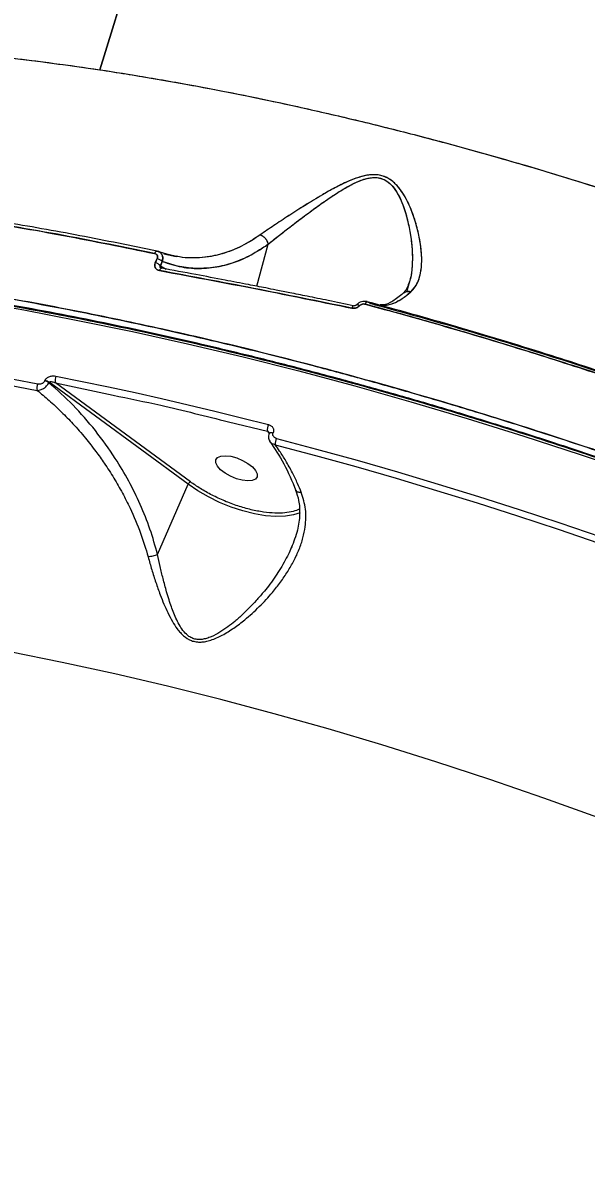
# Model space of a CAD drawing. Header units: millimetres. Extents: x -6234 to 7498, y -6127 to 5103.
# Drawn here: x 4539.4 to 4652.8, y -201.5 to 29.8 of the extents above; entities that cross this region are included whole.
import ezdxf

# ---------------------------------------------------------------- set-up
doc = ezdxf.new("R2010")
doc.units = ezdxf.units.MM
for name, color, linetype in [('DIKOM_ОБЪЕКТ', 7, 'Continuous'), ('DIKOM_РАЗМЕР_ЗОНА', 7, 'Continuous'), ('DIKOM_РАЗМЕР_ОБЪЕКТА', 7, 'Continuous')]:
    doc.layers.add(name, color=color, linetype=linetype)
doc.styles.add('style1', font='arial.ttf', dxfattribs={"width": 0.8})
doc.dimstyles.new('1-50', dxfattribs={"dimtxt": 300, "dimasz": 200, "dimexe": 100, "dimexo": 0, "dimgap": 100, "dimtad": 1, "dimtxsty": 'style1', "dimcen": 200, "dimclrd": 7, "dimclre": 7, "dimclrt": 7, "dimadec": 1, "dimazin": 2, "dimtfac": 1, "dimtmove": 0, "dimatfit": 2, "dimfxl": 0, "dimlwd": 25, "dimlwe": 18, "dimarcsym": 0})

# ---------------------------------------------------------------- blocks, each defined once
blk = doc.blocks.new('*D10')
at = {"layer": 'Defpoints', "color": 0, "transparency": 16777216}
for p in [(5627.97, 903.07), (-3229.39, -1461.51), (5627.97, -5097.58)]:
    blk.add_point(p, dxfattribs=at)
at = {"layer": 'DIKOM_РАЗМЕР_ОБЪЕКТА', "color": 7, "lineweight": 18, "transparency": 16777216}
for p, q in [((5627.97, 903.07), (5627.97, -5197.58)), ((-3229.39, -1461.51), (-3229.39, -5197.58))]:
    blk.add_line(p, q, dxfattribs=at)
at = {"layer": 'DIKOM_РАЗМЕР_ОБЪЕКТА', "color": 7, "lineweight": 25, "transparency": 16777216}
blk.add_line((-3029.39, -5097.58), (5427.97, -5097.58), dxfattribs=at)
at = {"layer": 'DIKOM_РАЗМЕР_ОБЪЕКТА', "color": 7, "transparency": 16777216}
for points in [[(-3029.39, -5064.25), (-3029.39, -5130.92), (-3229.39, -5097.58)], [(5427.97, -5064.25), (5427.97, -5130.92), (5627.97, -5097.58)]]:
    blk.add_solid(points, dxfattribs=at)
at = {"layer": 'DIKOM_РАЗМЕР_ОБЪЕКТА', "color": 7, "lineweight": 40, "transparency": 16777216, "insert": (1488.3, -4844.41), "char_height": 300, "attachment_point": 5, "style": 'style1'}
blk.add_mtext('8850', dxfattribs=at)
blk = doc.blocks.new('*D13')
at = {"layer": 'Defpoints', "color": 0, "transparency": 16777216}
for p in [(7498.07, 1778.2), (-5229.39, -1831.36), (7498.07, -6026.74)]:
    blk.add_point(p, dxfattribs=at)
at = {"layer": 'DIKOM_РАЗМЕР_ЗОНА', "color": 7, "lineweight": 18, "transparency": 16777216}
for p, q in [((7498.07, 1778.2), (7498.07, -6126.74)), ((-5229.39, -1831.36), (-5229.39, -6126.74))]:
    blk.add_line(p, q, dxfattribs=at)
at = {"layer": 'DIKOM_РАЗМЕР_ЗОНА', "color": 7, "lineweight": 25, "transparency": 16777216}
blk.add_line((-5029.39, -6026.74), (7298.07, -6026.74), dxfattribs=at)
at = {"layer": 'DIKOM_РАЗМЕР_ЗОНА', "color": 7, "transparency": 16777216}
for points in [[(-5029.39, -5993.4), (-5029.39, -6060.07), (-5229.39, -6026.74)], [(7298.07, -5993.4), (7298.07, -6060.07), (7498.07, -6026.74)]]:
    blk.add_solid(points, dxfattribs=at)
at = {"layer": 'DIKOM_РАЗМЕР_ЗОНА', "color": 7, "transparency": 16777216, "insert": (1560.69, -5773.56), "char_height": 300, "attachment_point": 5, "style": 'style1'}
blk.add_mtext('12750', dxfattribs=at)

msp = doc.modelspace()

# ---------------------------------------------------------------- linework, layer by layer
at = {"layer": 'DIKOM_ОБЪЕКТ', "color": 7, "linetype": 'Continuous', "lineweight": 15}
for p, q in [((4566.448, -16.155), (4566.807, -16.311)), ((4586.534, -23.224), (4588.843, -14.76)), ((4566.086, -18.507), (4566.47, -17.654)), ((4569.392, -17.043), (4566.823, -16.269)), ((4567.508, -18.228), (4567.123, -19.083)), ((4567.844, -16.72), (4570.329, -17.237)), ((4567.123, -19.083), (4568.27, -19.765)), ((4567.34, -19.573), (4567.227, -19.53)), ((4616.764, -24.317), (4617.337, -22.216)), ((4606.979, -27.364), (4606.956, -27.342)), ((4606.984, -27.36), (4606.96, -27.339)), ((4608.789, -26.341), (4610.746, -27.05)), ((4610.823, -26.987), (4610.327, -26.988)), ((4610.746, -27.05), (4610.894, -27.061)), ((4613.055, -27.546), (4612.878, -27.631)), ((4615.026, -26.132), (4614.941, -26.196)), ((4562.227, -32.079), (4561.957, -31.89)), ((4561.981, -31.863), (4562.231, -32.042)), ((4596.46, -38.896), (4596.476, -38.86)), ((4543.839, -42.304), (4543.876, -42.219)), ((4544.709, -42.583), (4544.672, -42.669)), ((4572.701, -63.131), (4544.709, -42.583)), ((4573.17, -62.633), (4545.977, -42.673)), ((4545.977, -42.673), (4557.584, -45.158)), ((4580.862, -50.543), (4588.674, -52.445)), ((4588.674, -52.445), (4589.042, -52.889)), ((4589.06, -52.844), (4589.048, -52.872)), ((4589.822, -52.758), (4589.834, -52.731)), ((4566.568, -77.293), (4572.701, -63.131)), ((4593.547, -75.755), (4593.48, -75.906)), ((4566.566, -77.295), (4566.568, -77.293))]:
    msp.add_line(p, q, dxfattribs=at)
at = {"layer": 'DIKOM_ОБЪЕКТ', "color": 7, "linetype": 'Continuous', "lineweight": 15, "flags": 128}
for points in [[(4573.471, 88.483), (4571.441, 79.769), (4569.326, 71.104), (4567.127, 62.493), (4564.843, 53.94), (4562.477, 45.449), (4560.029, 37.024), (4557.501, 28.67), (4554.894, 20.39)], [(4554.894, 20.39), (4557.501, 28.67), (4560.029, 37.024), (4562.477, 45.449), (4564.843, 53.94), (4567.127, 62.493), (4569.326, 71.104), (4571.441, 79.769), (4573.471, 88.483)], [(4565.959, -16.628), (4566.015, -16.504), (4566.076, -16.394), (4566.139, -16.302), (4566.204, -16.229), (4566.268, -16.177), (4566.332, -16.146), (4566.392, -16.139), (4566.448, -16.155)], [(4566.448, -16.155), (4566.392, -16.139), (4566.332, -16.146), (4566.268, -16.177), (4566.204, -16.229), (4566.139, -16.302), (4566.076, -16.394), (4566.015, -16.504), (4565.959, -16.628)], [(4567.43, -19.616), (4567.376, -19.581), (4567.316, -19.573), (4567.252, -19.593), (4567.186, -19.639), (4567.119, -19.712), (4567.055, -19.808), (4566.993, -19.924), (4566.936, -20.059)], [(4566.936, -20.059), (4566.993, -19.924), (4567.055, -19.808), (4567.119, -19.712), (4567.186, -19.639), (4567.252, -19.593), (4567.316, -19.573), (4567.376, -19.581), (4567.43, -19.616)], [(4528.772, -26.117), (4539.595, -28.009), (4550.516, -30.092), (4561.526, -32.364), (4572.615, -34.824), (4583.774, -37.47), (4594.993, -40.299), (4606.264, -43.308), (4617.577, -46.496), (4628.922, -49.86), (4640.289, -53.397), (4651.669, -57.103), (4663.053, -60.976), (4674.43, -65.013), (4685.792, -69.21), (4697.129, -73.563), (4708.431, -78.069), (4719.688, -82.724), (4730.891, -87.525), (4742.032, -92.466), (4753.099, -97.545), (4764.085, -102.756), (4774.979, -108.095), (4785.773, -113.559)], [(4605.685, -27.64), (4605.737, -27.503), (4605.791, -27.384), (4605.847, -27.284), (4605.902, -27.209), (4605.955, -27.159), (4606.005, -27.136), (4606.05, -27.141), (4606.089, -27.173)], [(4607.24, -27.156), (4607.105, -27.061), (4606.98, -26.986), (4606.87, -26.935), (4606.778, -26.909), (4606.709, -26.909), (4606.667, -26.933)], [(4606.667, -26.933), (4606.709, -26.909), (4606.778, -26.909), (4606.87, -26.935), (4606.98, -26.986), (4607.105, -27.061), (4607.24, -27.156)], [(4608.362, -26.827), (4608.418, -26.703), (4608.475, -26.593), (4608.533, -26.499), (4608.591, -26.424), (4608.647, -26.37), (4608.699, -26.338), (4608.747, -26.328), (4608.789, -26.341)], [(4608.789, -26.341), (4608.747, -26.328), (4608.699, -26.338), (4608.647, -26.37), (4608.591, -26.424), (4608.533, -26.499), (4608.475, -26.593), (4608.418, -26.703), (4608.362, -26.827)], [(4610.321, -26.988), (4610.363, -26.99), (4610.746, -27.05)], [(4610.746, -27.05), (4610.363, -26.99), (4610.327, -26.988)], [(4562.244, -32.052), (4561.965, -31.853), (4561.955, -31.846)], [(4466.202, -32.488), (4475.356, -33.226), (4484.629, -34.127), (4494.017, -35.188), (4503.512, -36.41), (4513.108, -37.792), (4522.797, -39.332), (4532.575, -41.03), (4542.433, -42.885)], [(4466.251, -33.831), (4475.384, -34.568), (4484.638, -35.467), (4494.004, -36.526), (4503.479, -37.745), (4513.053, -39.124), (4522.722, -40.661), (4532.478, -42.355), (4542.314, -44.205)], [(4546.085, -41.312), (4551.374, -42.385), (4556.683, -43.502), (4562.01, -44.663), (4567.354, -45.866), (4572.714, -47.113), (4578.09, -48.402), (4583.48, -49.734), (4588.883, -51.108)], [(4589.048, -52.873), (4589.051, -52.865), (4589.123, -52.782), (4589.245, -52.728), (4589.408, -52.705), (4589.604, -52.715), (4589.822, -52.758)], [(4589.06, -52.844), (4589.063, -52.838), (4589.135, -52.755), (4589.256, -52.701), (4589.42, -52.678), (4589.616, -52.688), (4589.834, -52.731)], [(4590.249, -55.167), (4598.342, -57.325), (4606.458, -59.574), (4614.593, -61.916), (4622.743, -64.348), (4630.904, -66.869), (4639.074, -69.478), (4647.249, -72.174), (4655.424, -74.957)], [(4590.474, -53.871), (4598.585, -56.033), (4606.719, -58.288), (4614.872, -60.634), (4623.04, -63.071), (4631.219, -65.598), (4639.407, -68.213), (4647.6, -70.916), (4655.794, -73.704)], [(4585.653, -59.619), (4586.292, -60.342), (4586.621, -61.029), (4586.613, -61.626), (4586.268, -62.083), (4585.614, -62.364), (4584.704, -62.446), (4583.613, -62.322), (4582.428, -62.003), (4581.245, -61.513), (4580.16, -60.893), (4579.262, -60.194), (4578.622, -59.471), (4578.293, -58.783), (4578.301, -58.186), (4578.646, -57.729), (4579.3, -57.448), (4580.21, -57.366), (4581.301, -57.49), (4582.487, -57.81), (4583.669, -58.299), (4584.754, -58.919), (4585.653, -59.619)], [(4595.246, -68.877), (4593.957, -69.307), (4592.288, -69.576), (4590.384, -69.629), (4588.291, -69.464), (4586.057, -69.085), (4583.735, -68.501), (4581.38, -67.725), (4579.045, -66.777), (4576.785, -65.677), (4574.654, -64.452), (4572.701, -63.131)], [(4698.436, -147.394), (4687.697, -142.881), (4676.91, -138.515), (4666.084, -134.302), (4655.229, -130.245), (4644.356, -126.348), (4633.475, -122.615), (4622.595, -119.048), (4611.727, -115.651), (4600.882, -112.428), (4590.068, -109.382), (4579.297, -106.515), (4568.578, -103.829), (4557.921, -101.328), (4547.336, -99.014), (4536.833, -96.889)]]:
    msp.add_lwpolyline(points, dxfattribs=at)
at = {"layer": 'DIKOM_ОБЪЕКТ', "color": 7, "linetype": 'Continuous', "lineweight": 15}
for centre, radius, start, end in [((4565.972, -19.78), 2.184, 45.30298, 76.81711), ((4565.588, -20.624), 2.175, 45.10927, 76.76475), ((4606.398, -27.753), 0.723, 121.10783, 171.00249), ((4547.833, -42.135), 1.932, 154.78166, 196.16227), ((4544.241, -43.713), 1.988, 155.37725, 194.32625), ((4543.402, -44.433), 2.174, 54.27051, 78.40878), ((4543.44, -44.346), 2.172, 54.26895, 78.4241), ((4591.067, -52.135), 2.414, 154.80787, 187.38066), ((4592.804, -54.943), 2.564, 155.28572, 185.01646)]:
    msp.add_arc(centre, radius, start, end, dxfattribs=at)
for points, knots in [([(4346.549, -16.048), (4346.816, -15.78), (4347.862, -14.733), (4349.825, -12.933), (4352.48, -10.624), (4355.158, -8.465), (4357.495, -6.697), (4359.456, -5.282), (4361.251, -4.036), (4363.275, -2.689), (4365.594, -1.216), (4368.1, 0.294), (4370.542, 1.69), (4372.253, 2.623), (4373.248, 3.153), (4373.676, 3.378), (4374.068, 3.583), (4374.426, 3.769), (4374.747, 3.935), (4376.355, 4.759), (4379.179, 6.144), (4383.285, 8.005), (4387.425, 9.745), (4391.661, 11.392), (4396.134, 12.995), (4400.252, 14.353), (4404.041, 15.511), (4407.344, 16.459), (4410.619, 17.342), (4413.861, 18.162), (4417.067, 18.923), (4420.232, 19.627), (4425.528, 20.729), (4432.998, 22.081), (4442.74, 23.473), (4452.741, 24.562), (4463.041, 25.346), (4473.687, 25.821), (4485.276, 25.999), (4497.877, 25.802), (4511.655, 25.144), (4525.735, 24.031), (4540.134, 22.496), (4549.985, 21.09), (4554.894, 20.39)], [0, 0, 0, 0, 0.0073531, 0.0288025, 0.0510937, 0.0742268, 0.0932343, 0.1052854, 0.118507, 0.1328984, 0.1490298, 0.1674192, 0.1843827, 0.1979272, 0.2009094, 0.2036576, 0.206171, 0.2084501, 0.2104948, 0.2123048, 0.2390755, 0.2632245, 0.2865216, 0.3117108, 0.3354596, 0.3606935, 0.3781944, 0.3952723, 0.4119265, 0.4281576, 0.4439657, 0.4593513, 0.4743139, 0.5201645, 0.5640704, 0.6060344, 0.6511111, 0.6949212, 0.7374682, 0.7905568, 0.8426052, 0.8947667, 0.9475558, 1, 1, 1, 1]), ([(4346.65, -16.013), (4346.957, -15.685), (4349.398, -13.077), (4354.825, -8.624), (4362.984, -2.696), (4372.101, 2.696), (4382.017, 7.573), (4392.498, 11.81), (4403.452, 15.441), (4414.832, 18.5), (4426.858, 21.055), (4439.535, 23.099), (4453.331, 24.671), (4468.247, 25.683), (4484.272, 26.049), (4500.833, 25.736), (4517.931, 24.739), (4535.566, 23.054), (4553.686, 20.675), (4572.197, 17.611), (4591.003, 13.876), (4610.066, 9.484), (4629.348, 4.444), (4648.746, -1.214), (4668.158, -7.453), (4687.525, -14.239), (4706.846, -21.567), (4726.125, -29.43), (4745.633, -37.953), (4765.243, -47.108), (4784.818, -56.86), (4803.981, -67.013), (4822.715, -77.569), (4841.077, -88.497), (4852.886, -96.071), (4858.808, -99.87)], [0, 0, 0, 0, 0.0043082, 0.0342233, 0.0642477, 0.0944593, 0.124623, 0.154608, 0.1827887, 0.2109478, 0.2391513, 0.2674669, 0.2959496, 0.3276262, 0.3591225, 0.3905362, 0.4219627, 0.4534994, 0.4852408, 0.5169668, 0.5485999, 0.5802399, 0.6119859, 0.6437291, 0.6752733, 0.7067144, 0.7381464, 0.7696623, 0.8013557, 0.8346689, 0.8677698, 0.9007488, 0.9337104, 0.9667586, 1, 1, 1, 1]), ([(4554.894, 20.39), (4558.429, 19.837), (4565.515, 18.728), (4576.315, 16.775), (4587.203, 14.613), (4598.151, 12.233), (4609.178, 9.635), (4620.367, 6.8), (4630.738, 3.986), (4640.27, 1.251), (4648.952, -1.355), (4657.822, -4.136), (4666.697, -7.038), (4674.189, -9.588), (4680.262, -11.717), (4685.066, -13.434), (4689.949, -15.215), (4694.911, -17.061), (4699.95, -18.974), (4705.067, -20.954), (4711.199, -23.374), (4718.446, -26.307), (4726.906, -29.835), (4735.74, -33.634), (4744.666, -37.594), (4752.717, -41.277), (4759.887, -44.639), (4766.125, -47.627), (4772.975, -50.976), (4778.002, -53.49), (4781.431, -55.23), (4782.571, -55.811), (4783.727, -56.402), (4784.898, -57.003), (4786.086, -57.615), (4787.484, -58.338), (4789.31, -59.287), (4791.778, -60.578), (4794.905, -62.229), (4798.685, -64.245), (4802.93, -66.54), (4807.167, -68.864), (4811.992, -71.545), (4817.051, -74.401), (4822.855, -77.738), (4830.298, -82.094), (4839.352, -87.543), (4849.428, -93.804), (4855.762, -97.9), (4858.808, -99.87)], [0, 0, 0, 0, 0.03561006, 0.0713872, 0.10733364, 0.14290899, 0.17836993, 0.21434639, 0.25084041, 0.27791192, 0.30553003, 0.33369479, 0.36240738, 0.38997278, 0.40494398, 0.42017486, 0.43566593, 0.45141604, 0.46742641, 0.48369712, 0.50022792, 0.5259924, 0.55305503, 0.5814161, 0.61107498, 0.63940054, 0.65969507, 0.68111897, 0.70060845, 0.72722911, 0.73095943, 0.73474648, 0.73858991, 0.74248976, 0.74644646, 0.75045923, 0.7564868, 0.76474914, 0.77524711, 0.7879816, 0.80295222, 0.81834298, 0.83121558, 0.85241948, 0.87052118, 0.89152082, 0.9303476, 0.9665076, 1, 1, 1, 1]), ([(4617.567, -24.347), (4618.021, -23.825), (4618.929, -22.783), (4619.575, -20.648), (4619.813, -18.216), (4619.656, -15.51), (4619.159, -12.6), (4618.321, -9.531), (4617.09, -6.374), (4615.601, -3.765), (4613.842, -1.936), (4612.054, -0.907), (4609.823, -0.638), (4607.589, -1.064), (4605.487, -1.822), (4602.836, -3.051), (4599.727, -4.788), (4596.23, -6.925), (4592.96, -9.017), (4589.901, -11.03), (4588.131, -12.257), (4587.245, -12.871)], [0, 0, 0, 0, 0.061567, 0.1230551, 0.18476, 0.2460736, 0.3077328, 0.370039, 0.4322809, 0.4952948, 0.5269995, 0.5593067, 0.5917282, 0.6240195, 0.6559439, 0.6875992, 0.7507923, 0.8135738, 0.8756524, 0.9377173, 1, 1, 1, 1]), ([(4617.567, -24.347), (4617.875, -24.021), (4618.505, -23.354), (4619.137, -22.06), (4619.615, -20.353), (4619.815, -18.119), (4619.661, -15.677), (4619.293, -13.372), (4618.827, -11.348), (4618.248, -9.426), (4617.599, -7.684), (4616.875, -6.071), (4616.026, -4.539), (4615.125, -3.292), (4614.293, -2.42), (4613.31, -1.606), (4612.114, -0.999), (4610.728, -0.747), (4609.658, -0.737), (4608.563, -0.88), (4606.945, -1.269), (4604.792, -2.106), (4602.233, -3.388), (4599.353, -5.016), (4596.241, -6.918), (4592.973, -9.009), (4589.905, -11.027), (4588.133, -12.255), (4587.245, -12.871)], [0, 0, 0, 0, 0.0398623, 0.0814882, 0.1251958, 0.1857368, 0.2497684, 0.2913731, 0.3335178, 0.3748465, 0.4072963, 0.4373223, 0.4710083, 0.5001136, 0.5165863, 0.5316357, 0.5630136, 0.578491, 0.5944696, 0.6095625, 0.6260227, 0.6657298, 0.7084366, 0.7509635, 0.8131152, 0.8756045, 0.9376432, 1, 1, 1, 1]), ([(4588.844, -14.751), (4589.158, -14.495), (4589.802, -13.967), (4590.828, -13.148), (4591.898, -12.306), (4593.021, -11.433), (4594.11, -10.599), (4595.258, -9.725), (4596.503, -8.792), (4597.834, -7.812), (4599.161, -6.853), (4600.584, -5.851), (4602.142, -4.797), (4603.884, -3.696), (4605.64, -2.698), (4607.261, -1.947), (4608.616, -1.516), (4609.67, -1.315), (4610.706, -1.296), (4611.695, -1.5), (4612.578, -1.917), (4613.329, -2.493), (4613.966, -3.173), (4614.674, -4.146), (4615.378, -5.439), (4616.035, -7.034), (4616.559, -8.635), (4616.979, -10.231), (4617.313, -11.811), (4617.577, -13.426), (4617.753, -14.939), (4617.865, -16.591), (4617.888, -18.282), (4617.757, -20.068), (4617.532, -21.657), (4617.199, -22.534), (4617.048, -22.933)], [0, 0, 0, 0, 0.0266311, 0.0546413, 0.0818074, 0.1087016, 0.1377406, 0.159888, 0.1889919, 0.2227307, 0.2481773, 0.2750401, 0.3128761, 0.3440871, 0.3784992, 0.4129423, 0.4312639, 0.4475979, 0.4652275, 0.4821896, 0.4987101, 0.516788, 0.5341025, 0.5513422, 0.5859166, 0.620219, 0.6544234, 0.6886669, 0.7230368, 0.7574078, 0.7956528, 0.8257128, 0.8725199, 0.9177092, 0.9625368, 1, 1, 1, 1]), ([(4588.844, -14.751), (4589.684, -14.071), (4591.363, -12.71), (4594.233, -10.496), (4597.286, -8.201), (4600.174, -6.119), (4602.834, -4.335), (4605.216, -2.904), (4607.531, -1.794), (4609.461, -1.302), (4610.807, -1.308), (4612.073, -1.594), (4613.386, -2.451), (4614.872, -4.306), (4616.071, -6.961), (4617.012, -10.191), (4617.601, -13.357), (4617.895, -16.385), (4617.862, -19.199), (4617.619, -21.421), (4617.195, -22.545), (4617.048, -22.933)], [0, 0, 0, 0, 0.0695366, 0.1389589, 0.2083646, 0.2783233, 0.3249271, 0.3711809, 0.4167389, 0.4502732, 0.4667354, 0.4832107, 0.5162455, 0.5497595, 0.6183732, 0.6873485, 0.756891, 0.8259068, 0.8945574, 0.9635287, 1, 1, 1, 1]), ([(4485.214, -4.456), (4490.049, -4.902), (4499.707, -5.793), (4514.535, -7.628), (4530.473, -9.965), (4547.587, -12.88), (4559.829, -15.377), (4565.959, -16.628)], [0, 0, 0, 0, 0.18705614, 0.37357763, 0.55988701, 0.77961473, 1, 1, 1, 1]), ([(4566.448, -16.155), (4561.249, -15.088), (4550.866, -12.956), (4535.547, -10.26), (4521.161, -7.989), (4512.04, -6.861), (4507.845, -6.342)], [0, 0, 0, 0, 0.260309, 0.5198773, 0.7791496, 1, 1, 1, 1]), ([(4565.959, -16.628), (4558.976, -15.203), (4545.063, -12.363), (4531.506, -10.214), (4524.754, -9.143)], [0, 0, 0, 0, 0.5019842, 1, 1, 1, 1]), ([(4587.245, -12.871), (4585.984, -13.687), (4583.465, -15.317), (4579.533, -16.806), (4575.347, -17.601), (4570.924, -17.548), (4567.943, -16.62), (4566.448, -16.155)], [0, 0, 0, 0, 0.1864886, 0.3726384, 0.5602714, 0.779585, 1, 1, 1, 1]), ([(4587.245, -12.871), (4586.712, -13.236), (4585.62, -13.983), (4583.908, -14.946), (4582.199, -15.755), (4580.472, -16.412), (4578.711, -16.931), (4576.601, -17.361), (4574.205, -17.559), (4572.03, -17.518), (4570.757, -17.263), (4570.341, -17.179)], [0, 0, 0, 0, 0.0979762, 0.2008957, 0.3085833, 0.4026159, 0.505778, 0.6177552, 0.7717649, 0.9254201, 1, 1, 1, 1]), ([(4587.245, -12.871), (4587.422, -12.951), (4587.786, -13.115), (4588.277, -13.579), (4588.664, -14.147), (4588.785, -14.554), (4588.844, -14.751)], [0, 0, 0, 0, 0.2429142, 0.500001, 0.7571028, 1, 1, 1, 1]), ([(4588.844, -14.751), (4588.785, -14.554), (4588.665, -14.147), (4588.278, -13.578), (4587.786, -13.114), (4587.422, -12.951), (4587.245, -12.871)], [0, 0, 0, 0, 0.2430476, 0.5001812, 0.7572572, 1, 1, 1, 1]), ([(4567.508, -18.228), (4567.561, -17.966), (4567.669, -17.438), (4567.426, -16.775), (4566.998, -16.326), (4566.631, -16.212), (4566.448, -16.155)], [0, 0, 0, 0, 0.2758334, 0.5575479, 0.7800709, 1, 1, 1, 1]), ([(4588.843, -14.76), (4587.687, -15.53), (4585.371, -17.072), (4581.773, -18.583), (4578.149, -19.493), (4574.534, -19.733), (4570.963, -19.379), (4568.66, -18.611), (4567.508, -18.228)], [0, 0, 0, 0, 0.1666889, 0.3338695, 0.5012056, 0.6672245, 0.8336309, 1, 1, 1, 1]), ([(4567.508, -18.228), (4568.805, -18.651), (4571.39, -19.494), (4575.417, -19.76), (4579.712, -19.226), (4584.253, -17.73), (4587.313, -15.75), (4588.843, -14.76)], [0, 0, 0, 0, 0.1871656, 0.3730795, 0.5603407, 0.7802486, 1, 1, 1, 1]), ([(4588.843, -14.76), (4588.844, -14.759), (4588.844, -14.756), (4588.844, -14.753), (4588.844, -14.752), (4588.844, -14.751)], [0, 0, 0, 0, 0.5559922, 0.780285, 1, 1, 1, 1]), ([(4588.843, -14.76), (4588.844, -14.759), (4588.844, -14.757), (4588.844, -14.753), (4588.844, -14.752), (4588.844, -14.751)], [0, 0, 0, 0, 0.5459271, 0.7809363, 1, 1, 1, 1]), ([(4905.222, -185.536), (4900.2, -181.832), (4890.174, -174.438), (4874.45, -163.606), (4858.311, -153.017), (4841.729, -142.697), (4824.716, -132.64), (4807.605, -123.036), (4790.424, -113.871), (4773.261, -105.165), (4755.865, -96.783), (4738.325, -88.765), (4720.307, -80.961), (4701.799, -73.394), (4682.795, -66.093), (4663.654, -59.209), (4644.449, -52.774), (4625.285, -46.823), (4606.626, -41.489), (4588.495, -36.741), (4570.88, -32.547), (4553.42, -28.809), (4536.114, -25.533), (4518.667, -22.674), (4501.193, -20.287), (4483.805, -18.417), (4466.886, -17.11), (4450.431, -16.36), (4434.443, -16.17), (4419.221, -16.535), (4404.78, -17.423), (4391.161, -18.798), (4378.147, -20.665), (4365.763, -23.016), (4353.77, -25.904), (4342.205, -29.362), (4331.125, -33.431), (4320.784, -38.04), (4311.244, -43.167), (4302.554, -48.781), (4294.882, -54.744), (4288.169, -61.02), (4282.349, -67.577), (4277.332, -74.558), (4273.499, -81.011), (4271.689, -85.286), (4270.981, -86.96)], [0, 0, 0, 0, 0.0236888, 0.0472875, 0.0707666, 0.0941835, 0.1175935, 0.1410514, 0.1632644, 0.1856013, 0.2078607, 0.230009, 0.2520943, 0.2755011, 0.2989446, 0.3224811, 0.3461601, 0.3697779, 0.3932693, 0.4153537, 0.4374228, 0.459523, 0.4817013, 0.5040056, 0.5276569, 0.5511696, 0.5746011, 0.5980073, 0.6214432, 0.6449647, 0.6672726, 0.6895733, 0.7117491, 0.7338481, 0.7559172, 0.7793422, 0.8028415, 0.8264719, 0.8501419, 0.8736691, 0.8971077, 0.9191766, 0.9412629, 0.9634133, 0.9856755, 1, 1, 1, 1]), ([(4728.95, -86.067), (4725.388, -84.539), (4720.364, -82.383), (4712.881, -79.274), (4706.429, -76.64), (4698.703, -73.564), (4690.555, -70.402), (4681.988, -67.172), (4673.12, -63.928), (4664.019, -60.704), (4654.737, -57.525), (4645.316, -54.411), (4635.787, -51.378), (4626.177, -48.436), (4616.507, -45.597), (4606.797, -42.869), (4597.064, -40.258), (4587.322, -37.77), (4577.584, -35.41), (4567.864, -33.184), (4558.172, -31.094), (4548.519, -29.144), (4538.915, -27.337), (4529.37, -25.675), (4519.893, -24.161), (4510.493, -22.798), (4501.178, -21.586), (4491.956, -20.527), (4482.835, -19.623), (4473.823, -18.874), (4464.926, -18.281), (4456.153, -17.846), (4447.509, -17.569), (4439.001, -17.449), (4430.635, -17.488), (4422.419, -17.685), (4414.357, -18.041), (4406.455, -18.554), (4398.718, -19.225), (4391.153, -20.054), (4383.764, -21.04), (4376.555, -22.182), (4369.532, -23.48), (4362.699, -24.932), (4356.06, -26.539), (4349.62, -28.299), (4343.381, -30.212), (4337.348, -32.276), (4331.524, -34.491), (4325.913, -36.856), (4320.517, -39.371), (4315.34, -42.034), (4310.385, -44.846), (4305.654, -47.806), (4301.153, -50.915), (4296.875, -54.168), (4292.86, -57.584), (4290.216, -59.97), (4288.983, -61.254), (4288.932, -61.308)], [0, 0, 0, 0, 0.0198332, 0.0279779, 0.0414873, 0.0555318, 0.0706097, 0.0863533, 0.1026135, 0.1192722, 0.1362449, 0.1534689, 0.1708977, 0.1884942, 0.2062304, 0.2240835, 0.2420357, 0.2600716, 0.2781794, 0.2963485, 0.3145706, 0.3328379, 0.3511443, 0.3694841, 0.3878526, 0.4062462, 0.4246606, 0.4430928, 0.4615402, 0.4799997, 0.4984697, 0.5169482, 0.5354331, 0.5539228, 0.5724165, 0.5909126, 0.6094103, 0.627909, 0.646408, 0.664907, 0.6834055, 0.701904, 0.7204026, 0.7389017, 0.7574025, 0.7759056, 0.7944131, 0.8129263, 0.8314478, 0.8499804, 0.8685275, 0.8870926, 0.9056808, 0.924297, 0.9429473, 0.9616388, 0.9803788, 0.999176, 1, 1, 1, 1]), ([(4353.26, -27.653), (4353.665, -27.531), (4357.98, -26.238), (4366.861, -24.254), (4379.971, -21.772), (4393.858, -19.885), (4408.388, -18.541), (4423.508, -17.766), (4438.829, -17.559), (4454.286, -17.88), (4469.848, -18.69), (4485.823, -19.995), (4502.214, -21.799), (4519.321, -24.15), (4537.077, -27.073), (4555.405, -30.585), (4573.907, -34.613), (4592.582, -39.155), (4611.432, -44.211), (4630.091, -49.677), (4648.502, -55.51), (4666.566, -61.652), (4684.551, -68.183), (4702.413, -75.083), (4720.512, -82.497), (4738.846, -90.446), (4757.384, -98.98), (4773.07, -106.539), (4782.445, -111.386), (4785.801, -113.121)], [0, 0, 0, 0, 0.0041121, 0.0437857, 0.0835218, 0.1234157, 0.1635505, 0.2035824, 0.2433995, 0.2808319, 0.3182385, 0.3556977, 0.3932888, 0.4310942, 0.4711822, 0.5110356, 0.5507511, 0.5904236, 0.6301469, 0.6700152, 0.7078266, 0.7456255, 0.7832126, 0.8206697, 0.8580758, 0.8977809, 0.9376114, 0.9776641, 1, 1, 1, 1]), ([(4353.263, -27.652), (4353.607, -27.547), (4358.128, -26.169), (4367.601, -24.093), (4381.722, -21.478), (4396.719, -19.557), (4412.438, -18.259), (4428.805, -17.616), (4445.737, -17.618), (4463.209, -18.263), (4481.221, -19.549), (4499.763, -21.478), (4518.779, -24.051), (4538.173, -27.257), (4557.843, -31.076), (4577.723, -35.491), (4597.794, -40.494), (4618.062, -46.088), (4638.498, -52.268), (4659.019, -59.015), (4679.488, -66.283), (4699.84, -74.042), (4720.054, -82.288), (4740.115, -90.999), (4759.961, -100.201), (4775.21, -107.586), (4783.714, -112.031), (4785.8, -113.122)], [0, 0, 0, 0, 0.0035053, 0.046112, 0.0886905, 0.1314929, 0.1744411, 0.2173046, 0.2598779, 0.302423, 0.3450376, 0.3877427, 0.4306614, 0.473586, 0.5162944, 0.5589105, 0.6014541, 0.6440273, 0.6868844, 0.7298341, 0.7726397, 0.8152201, 0.8578296, 0.9005275, 0.9431967, 0.9860622, 1, 1, 1, 1]), ([(4565.959, -16.628), (4566.084, -16.67), (4566.332, -16.756), (4566.527, -17.046), (4566.57, -17.362), (4566.504, -17.556), (4566.47, -17.654)], [0, 0, 0, 0, 0.2802853, 0.5593483, 0.7793638, 1, 1, 1, 1]), ([(4566.47, -17.654), (4566.507, -17.542), (4566.563, -17.375), (4566.541, -17.156), (4566.488, -17.004), (4566.4, -16.869), (4566.239, -16.719), (4566.071, -16.664), (4565.959, -16.628)], [0, 0, 0, 0, 0.2500316, 0.3757924, 0.5004239, 0.6251935, 0.7506507, 1, 1, 1, 1]), ([(4566.47, -17.654), (4566.398, -17.813), (4566.271, -18.098), (4566.142, -18.382), (4566.086, -18.507)], [0, 0, 0, 0, 0.560104, 1, 1, 1, 1]), ([(4569.103, -16.956), (4568.998, -16.938), (4568.263, -16.813), (4567.549, -16.543), (4566.938, -16.311)], [0, 0, 0, 0, 0.1426939, 1, 1, 1, 1]), ([(4567.123, -19.083), (4567.195, -18.924), (4567.324, -18.639), (4567.452, -18.353), (4567.508, -18.228)], [0, 0, 0, 0, 0.5600114, 1, 1, 1, 1]), ([(4567.253, -16.67), (4567.319, -16.74), (4567.53, -16.961), (4567.653, -17.526), (4567.557, -17.993), (4567.508, -18.228)], [0, 0, 0, 0, 0.1854925, 0.5919987, 1, 1, 1, 1]), ([(4566.086, -18.507), (4566.027, -18.7), (4565.91, -19.087), (4566.105, -19.591), (4566.469, -19.928), (4566.78, -20.015), (4566.936, -20.059)], [0, 0, 0, 0, 0.27945983, 0.55856987, 0.77884165, 1, 1, 1, 1]), ([(4566.936, -20.059), (4566.76, -20.008), (4566.495, -19.931), (4566.235, -19.708), (4566.087, -19.506), (4565.993, -19.275), (4565.963, -19.023), (4565.987, -18.762), (4566.053, -18.592), (4566.086, -18.507)], [0, 0, 0, 0, 0.2492252, 0.3745955, 0.4991009, 0.6239013, 0.7490865, 0.8737817, 1, 1, 1, 1]), ([(4566.936, -20.059), (4574.097, -21.394), (4586.884, -23.778), (4599.94, -26.46), (4605.685, -27.64)], [0, 0, 0, 0, 0.5599605, 1, 1, 1, 1]), ([(4605.685, -27.64), (4599.085, -26.287), (4586.034, -23.611), (4573.254, -21.234), (4566.936, -20.059)], [0, 0, 0, 0, 0.505641, 1, 1, 1, 1]), ([(4567.248, -19.538), (4567.217, -19.52), (4567.147, -19.48), (4567.077, -19.397), (4567.043, -19.309), (4567.04, -19.199), (4567.089, -19.13), (4567.123, -19.083)], [0, 0, 0, 0, 0.16339817, 0.36671008, 0.51529007, 0.66751971, 1, 1, 1, 1]), ([(4567.238, -19.532), (4567.229, -19.528), (4567.189, -19.512), (4567.135, -19.462), (4567.077, -19.395), (4567.045, -19.318), (4567.041, -19.238), (4567.065, -19.155), (4567.103, -19.108), (4567.123, -19.083)], [0, 0, 0, 0, 0.0437039, 0.1983976, 0.3393597, 0.4878704, 0.6432778, 0.8122504, 1, 1, 1, 1]), ([(4605.977, -27.146), (4604.292, -26.797), (4601.179, -26.153), (4596.914, -25.286), (4593.429, -24.586), (4590.655, -24.034), (4587.874, -23.485), (4584.433, -22.812), (4579.749, -21.909), (4573.888, -20.798), (4569.613, -20.011), (4567.278, -19.582)], [0, 0, 0, 0, 0.1290787, 0.2383457, 0.3278332, 0.3975659, 0.4524942, 0.5428469, 0.664189, 0.8165474, 1, 1, 1, 1]), ([(4519.061, -22.813), (4524.826, -23.726), (4536.453, -25.568), (4554.393, -29.005), (4570.712, -32.523), (4585.271, -35.978), (4594.785, -38.395), (4601.258, -40.108), (4604.622, -41.014), (4607.999, -41.938), (4611.39, -42.88), (4614.792, -43.841), (4621.193, -45.677), (4630.807, -48.533), (4643.848, -52.621), (4657.514, -57.138), (4671.182, -61.899), (4684.79, -66.878), (4697.71, -71.826), (4706.668, -75.406), (4711.541, -77.396), (4712.76, -77.896), (4713.982, -78.399), (4715.207, -78.906), (4716.435, -79.415), (4717.666, -79.928), (4718.9, -80.444), (4720.751, -81.221), (4723.542, -82.4), (4727.589, -84.13), (4732.613, -86.309), (4738.611, -88.954), (4745.577, -92.087), (4753.484, -95.726), (4762.315, -99.893), (4771.065, -104.138), (4779.585, -108.38), (4787.732, -112.533), (4794.165, -115.894), (4798.767, -118.338), (4801.415, -119.756), (4804.098, -121.204), (4806.817, -122.683), (4809.57, -124.192), (4812.358, -125.734), (4815.179, -127.306), (4822.131, -131.216), (4832.892, -137.431), (4847.031, -145.968), (4860.3, -154.328), (4872.72, -162.478), (4884.304, -170.391), (4895.104, -178.035), (4901.905, -183.077), (4905.222, -185.536)], [0, 0, 0, 0, 0.0448231, 0.090408, 0.1367551, 0.1677634, 0.1991032, 0.2073667, 0.2156524, 0.2239614, 0.232293, 0.2406473, 0.2490247, 0.279393, 0.3112483, 0.3445917, 0.379422, 0.4113033, 0.4443368, 0.4743595, 0.4773561, 0.4803617, 0.4833757, 0.4863983, 0.4894298, 0.4924694, 0.4955182, 0.498575, 0.5062016, 0.5162332, 0.5286691, 0.543639, 0.5610517, 0.5809083, 0.6032078, 0.627951, 0.6476492, 0.6686614, 0.6909874, 0.6978165, 0.7047596, 0.7118169, 0.7189882, 0.7262733, 0.7336727, 0.7411861, 0.7488138, 0.7894229, 0.8284571, 0.8659163, 0.9017997, 0.9361085, 0.9688418, 1, 1, 1, 1]), ([(4617.323, -22.268), (4617.144, -22.8), (4616.804, -23.809), (4616.22, -24.399), (4615.945, -24.678)], [0, 0, 0, 0, 0.5281041, 1, 1, 1, 1]), ([(4616.01, -24.647), (4615.302, -25.217), (4613.893, -26.352), (4612.363, -27.033), (4611.582, -26.996), (4611.371, -26.986)], [0, 0, 0, 0, 0.4238036, 0.8436569, 1, 1, 1, 1]), ([(4611.497, -27.106), (4611.611, -27.117), (4612.076, -27.162), (4612.921, -27.022), (4614.234, -26.626), (4615.776, -25.832), (4616.975, -24.838), (4617.567, -24.347)], [0, 0, 0, 0, 0.0606636, 0.249311, 0.4317422, 0.7194723, 1, 1, 1, 1]), ([(4611.521, -27.058), (4611.86, -27.079), (4612.798, -27.138), (4614.307, -26.6), (4615.99, -25.671), (4617.042, -24.787), (4617.567, -24.347)], [0, 0, 0, 0, 0.1805962, 0.5001451, 0.7508169, 1, 1, 1, 1]), ([(4617.567, -24.347), (4617.405, -24.315), (4617.081, -24.25), (4616.616, -24.317), (4616.238, -24.463), (4616.055, -24.623), (4615.981, -24.687)], [0, 0, 0, 0, 0.2774523, 0.55465155, 0.82031747, 1, 1, 1, 1]), ([(4616.042, -24.639), (4616.086, -24.6), (4616.24, -24.462), (4616.587, -24.326), (4617.064, -24.248), (4617.399, -24.314), (4617.567, -24.347)], [0, 0, 0, 0, 0.1125947, 0.3971193, 0.6974328, 1, 1, 1, 1]), ([(4605.685, -27.64), (4605.84, -27.658), (4606.152, -27.694), (4606.726, -27.563), (4607.046, -27.31), (4607.24, -27.156)], [0, 0, 0, 0, 0.2815701, 0.5623201, 1, 1, 1, 1]), ([(4607.24, -27.156), (4607.136, -27.249), (4606.926, -27.434), (4606.529, -27.608), (4606.102, -27.694), (4605.824, -27.658), (4605.685, -27.64)], [0, 0, 0, 0, 0.24952659, 0.49949815, 0.74942411, 1, 1, 1, 1]), ([(4606.667, -26.933), (4606.623, -26.971), (4606.537, -27.047), (4606.372, -27.12), (4606.194, -27.156), (4606.081, -27.142), (4606.025, -27.135)], [0, 0, 0, 0, 0.2565005, 0.509538, 0.7580188, 1, 1, 1, 1]), ([(4608.737, -26.328), (4608.55, -26.295), (4608.178, -26.229), (4607.607, -26.336), (4607.081, -26.564), (4606.804, -26.811), (4606.667, -26.933)], [0, 0, 0, 0, 0.2571907, 0.5085464, 0.7554434, 1, 1, 1, 1]), ([(4607.24, -27.156), (4607.325, -27.082), (4607.496, -26.934), (4607.803, -26.818), (4608.1, -26.778), (4608.275, -26.811), (4608.362, -26.827)], [0, 0, 0, 0, 0.2790158, 0.5584332, 0.7787229, 1, 1, 1, 1]), ([(4608.362, -26.827), (4608.263, -26.809), (4608.064, -26.775), (4607.754, -26.832), (4607.467, -26.956), (4607.316, -27.089), (4607.24, -27.156)], [0, 0, 0, 0, 0.2507925, 0.5004559, 0.7502985, 1, 1, 1, 1]), ([(4608.362, -26.827), (4613.458, -28.227), (4623.637, -31.023), (4638.974, -35.623), (4655.239, -40.805), (4672.452, -46.636), (4684.519, -51.077), (4690.561, -53.301)], [0, 0, 0, 0, 0.1870198, 0.373556, 0.5598971, 0.7796485, 1, 1, 1, 1]), ([(4690.561, -53.301), (4685.809, -51.545), (4676.489, -48.101), (4662.755, -43.34), (4649.084, -38.817), (4635.429, -34.547), (4621.742, -30.493), (4612.782, -28.038), (4608.362, -26.827)], [0, 0, 0, 0, 0.1733431, 0.3400072, 0.4999995, 0.6711, 0.8377643, 1, 1, 1, 1]), ([(4690.865, -52.783), (4685.746, -50.893), (4675.521, -47.118), (4660.163, -41.83), (4643.915, -36.539), (4626.764, -31.299), (4614.786, -27.995), (4608.789, -26.341)], [0, 0, 0, 0, 0.1870172, 0.3735513, 0.5598934, 0.7796456, 1, 1, 1, 1]), ([(4608.789, -26.341), (4608.911, -26.404), (4609.065, -26.484), (4609.226, -26.558), (4609.27, -26.577), (4609.281, -26.582), (4609.284, -26.584), (4609.419, -26.653), (4609.986, -26.87), (4610.442, -26.978), (4610.746, -27.05)], [0, 0, 0, 0, 0.1847237, 0.2324408, 0.2450508, 0.2485384, 0.2495745, 0.2501438, 0.5001305, 1, 1, 1, 1]), ([(4610.891, -27.075), (4615.742, -28.414), (4625.704, -31.164), (4641.106, -35.802), (4657.302, -40.998), (4674.055, -46.711), (4685.381, -50.9), (4691.063, -53.002)], [0, 0, 0, 0, 0.18258071, 0.37490777, 0.57644999, 0.78750646, 1, 1, 1, 1]), ([(4612.933, -27.647), (4612.951, -27.641), (4612.999, -27.625), (4613.051, -27.582), (4613.083, -27.554)], [0, 0, 0, 0, 0.3669028, 1, 1, 1, 1]), ([(4543.876, -42.219), (4543.923, -42.13), (4544.017, -41.95), (4544.248, -41.723), (4544.522, -41.535), (4544.926, -41.355), (4545.472, -41.238), (4545.881, -41.287), (4546.085, -41.312)], [0, 0, 0, 0, 0.1238433, 0.2505892, 0.3732829, 0.5015142, 0.7510254, 1, 1, 1, 1]), ([(4542.314, -44.205), (4542.517, -44.187), (4542.929, -44.151), (4543.493, -43.893), (4543.921, -43.598), (4544.224, -43.322), (4544.488, -43.008), (4544.61, -42.782), (4544.672, -42.669)], [0, 0, 0, 0, 0.2323124, 0.4741607, 0.6010905, 0.7316497, 0.8645674, 1, 1, 1, 1]), ([(4542.433, -42.885), (4542.563, -42.9), (4542.823, -42.932), (4543.171, -42.858), (4543.429, -42.743), (4543.603, -42.622), (4543.749, -42.476), (4543.809, -42.361), (4543.839, -42.304)], [0, 0, 0, 0, 0.248752, 0.4982345, 0.6263276, 0.7491899, 0.8752969, 1, 1, 1, 1]), ([(4566.566, -77.295), (4566.085, -75.573), (4565.126, -72.141), (4563.129, -67.189), (4560.785, -62.425), (4557.799, -57.393), (4554.084, -52.23), (4549.615, -47.083), (4546.317, -44.138), (4544.672, -42.669)], [0, 0, 0, 0, 0.1253577, 0.2497309, 0.3744905, 0.5004039, 0.6664982, 0.8335806, 1, 1, 1, 1]), ([(4544.709, -42.583), (4544.719, -42.565), (4544.742, -42.525), (4544.832, -42.465), (4545.029, -42.422), (4545.438, -42.459), (4545.762, -42.587), (4545.977, -42.673)], [0, 0, 0, 0, 0.0515776, 0.1084903, 0.2507252, 0.5004266, 1, 1, 1, 1]), ([(4542.314, -44.205), (4543.113, -44.865), (4544.786, -46.247), (4547.186, -48.503), (4549.639, -51.034), (4551.946, -53.681), (4554.039, -56.353), (4555.954, -59.042), (4557.752, -61.836), (4559.482, -64.853), (4561.338, -68.529), (4563.17, -72.806), (4564.178, -76.163), (4564.658, -77.763)], [0, 0, 0, 0, 0.079422, 0.1664003, 0.2491821, 0.3436976, 0.426914, 0.4989164, 0.5848858, 0.668089, 0.7497667, 0.8807259, 1, 1, 1, 1]), ([(4557.584, -45.158), (4560.78, -45.822), (4568.464, -47.42), (4576.29, -49.392), (4580.862, -50.543)], [0, 0, 0, 0, 0.4158484, 1, 1, 1, 1]), ([(4588.674, -52.445), (4588.745, -52.488), (4588.887, -52.572), (4589.017, -52.69), (4589.063, -52.761), (4589.064, -52.763)], [0, 0, 0, 0, 0.4941752, 0.9853021, 1, 1, 1, 1]), ([(4588.883, -51.108), (4589.064, -51.174), (4589.425, -51.305), (4589.737, -51.641), (4589.885, -51.954), (4589.934, -52.21), (4589.925, -52.474), (4589.864, -52.645), (4589.834, -52.731)], [0, 0, 0, 0, 0.2500023, 0.4992287, 0.6251512, 0.7495076, 0.8750565, 1, 1, 1, 1]), ([(4589.048, -52.873), (4588.995, -53.028), (4588.892, -53.336), (4588.903, -53.808), (4589.015, -54.24), (4589.167, -54.481), (4589.241, -54.599)], [0, 0, 0, 0, 0.2608183, 0.5168691, 0.7634183, 1, 1, 1, 1]), ([(4590.474, -53.871), (4590.35, -53.825), (4590.104, -53.734), (4589.89, -53.503), (4589.789, -53.289), (4589.754, -53.114), (4589.759, -52.933), (4589.801, -52.816), (4589.822, -52.758)], [0, 0, 0, 0, 0.2499464, 0.4991721, 0.6254142, 0.7495377, 0.8754241, 1, 1, 1, 1]), ([(4589.125, -54.441), (4590.118, -55.908), (4592.112, -58.854), (4593.65, -62.528), (4594.422, -64.373)], [0, 0, 0, 0, 0.4977277, 1, 1, 1, 1]), ([(4590.249, -55.167), (4590.028, -55.107), (4589.584, -54.987), (4589.245, -54.671), (4589.159, -54.459), (4589.149, -54.436)], [0, 0, 0, 0, 0.46885349, 0.94018005, 1, 1, 1, 1]), ([(4595.502, -64.743), (4595.255, -64.151), (4594.693, -62.804), (4593.66, -60.658), (4592.457, -58.471), (4591.283, -56.606), (4590.55, -55.585), (4590.249, -55.167)], [0, 0, 0, 0, 0.1659217, 0.3773819, 0.6331856, 0.8496562, 1, 1, 1, 1]), ([(4564.658, -77.763), (4564.898, -78.623), (4565.379, -80.354), (4566.189, -82.894), (4567.004, -85.2), (4567.804, -87.22), (4568.613, -89.035), (4569.485, -90.719), (4570.346, -92.062), (4571.112, -93.005), (4572.002, -93.891), (4573.068, -94.577), (4574.319, -94.895), (4575.289, -94.937), (4576.283, -94.81), (4577.74, -94.423), (4579.669, -93.54), (4581.936, -92.115), (4584.452, -90.2), (4587.087, -87.812), (4589.463, -85.241), (4591.338, -82.865), (4592.783, -80.749), (4594.058, -78.532), (4595.105, -76.254), (4595.876, -73.947), (4596.308, -71.827), (4596.451, -69.901), (4596.37, -67.555), (4595.85, -65.87), (4595.502, -64.743)], [0, 0, 0, 0, 0.0414675, 0.0834114, 0.1246538, 0.1569913, 0.1872224, 0.2206029, 0.2496167, 0.2661057, 0.2811096, 0.312495, 0.3280533, 0.3440089, 0.3590824, 0.3755933, 0.4150531, 0.4578424, 0.5006771, 0.5629601, 0.6249158, 0.6667762, 0.708491, 0.7497061, 0.7931815, 0.8347081, 0.8746285, 0.9063796, 0.9373529, 1, 1, 1, 1]), ([(4573.17, -62.633), (4573.13, -62.651), (4573.049, -62.685), (4572.911, -62.809), (4572.785, -62.965), (4572.729, -63.076), (4572.701, -63.131)], [0, 0, 0, 0, 0.2498743, 0.500062, 0.7500528, 1, 1, 1, 1]), ([(4595.088, -68.15), (4594.703, -68.313), (4593.871, -68.664), (4592.199, -68.919), (4590.193, -68.972), (4587.905, -68.763), (4585.383, -68.281), (4582.73, -67.527), (4580.066, -66.531), (4577.523, -65.344), (4575.183, -64.039), (4573.831, -63.095), (4573.17, -62.633)], [0, 0, 0, 0, 0.0834508, 0.1805426, 0.2776304, 0.3791617, 0.483885, 0.5902725, 0.696658, 0.8013775, 0.9029077, 1, 1, 1, 1]), ([(4594.364, -64.298), (4594.594, -64.99), (4595.119, -66.57), (4595.245, -69.292), (4594.815, -72.502), (4593.957, -74.737), (4593.506, -75.912)], [0, 0, 0, 0, 0.1889718, 0.4312787, 0.7009869, 1, 1, 1, 1]), ([(4594.401, -64.286), (4594.415, -64.326), (4594.451, -64.437), (4594.611, -64.574), (4594.86, -64.685), (4595.161, -64.744), (4595.391, -64.743), (4595.502, -64.743)], [0, 0, 0, 0, 0.1334907, 0.3633358, 0.5874247, 0.8007454, 1, 1, 1, 1]), ([(4593.48, -75.906), (4593.291, -76.351), (4592.869, -77.344), (4592.041, -78.874), (4591.091, -80.469), (4590.027, -82.065), (4588.94, -83.55), (4587.73, -85.069), (4586.474, -86.523), (4585.104, -87.979), (4583.666, -89.384), (4582.207, -90.676), (4580.678, -91.887), (4579.124, -92.954), (4577.67, -93.744), (4576.445, -94.195), (4575.487, -94.406), (4574.544, -94.426), (4573.642, -94.211), (4572.717, -93.706), (4571.842, -92.857), (4571.053, -91.703), (4570.389, -90.436), (4569.823, -89.125), (4569.321, -87.785), (4568.84, -86.347), (4568.271, -84.469), (4567.671, -82.226), (4567.073, -79.724), (4566.735, -78.097), (4566.568, -77.293)], [0, 0, 0, 0, 0.03185102, 0.07099175, 0.11250994, 0.15107224, 0.19308042, 0.22890236, 0.27321478, 0.31335632, 0.35366663, 0.39827821, 0.4344116, 0.4746435, 0.51519506, 0.53686255, 0.5559913, 0.57674667, 0.59662508, 0.61591535, 0.64641453, 0.67780375, 0.70930587, 0.74124167, 0.77154108, 0.80236638, 0.8390642, 0.89690334, 0.94907058, 1, 1, 1, 1]), ([(4564.658, -77.763), (4564.815, -77.722), (4565.134, -77.639), (4565.645, -77.511), (4566.143, -77.392), (4566.427, -77.327), (4566.566, -77.295)], [0, 0, 0, 0, 0.2457346, 0.4999868, 0.754318, 1, 1, 1, 1])]:
    msp.add_open_spline(points, degree=3, knots=knots, dxfattribs=at)

# ---------------------------------------------------------------- dimensions: what is measured, and where the dimension line sits
at = {"layer": 'DIKOM_РАЗМЕР_ЗОНА'}
dim = msp.add_linear_dim(base=(7498.074, -6026.735), p1=(-5229.391, -1831.362), p2=(7498.074, 1778.201), text='12750', dimstyle='1-50', dxfattribs=at)
dim.commit()
dim.dimension.update_dxf_attribs({"geometry": '*D13', "text_midpoint": (1560.691, -6026.735), "dimtype": 160})
at = {"layer": 'DIKOM_РАЗМЕР_ОБЪЕКТА', "lineweight": 40}
dim = msp.add_linear_dim(base=(5627.969, -5097.582), p1=(-3229.391, -1461.506), p2=(5627.969, 903.069), text='8850', dimstyle='1-50', dxfattribs=at)
dim.commit()
dim.dimension.update_dxf_attribs({"geometry": '*D10', "text_midpoint": (1488.304, -5097.582), "dimtype": 160})

doc.saveas('drawing.dxf')
